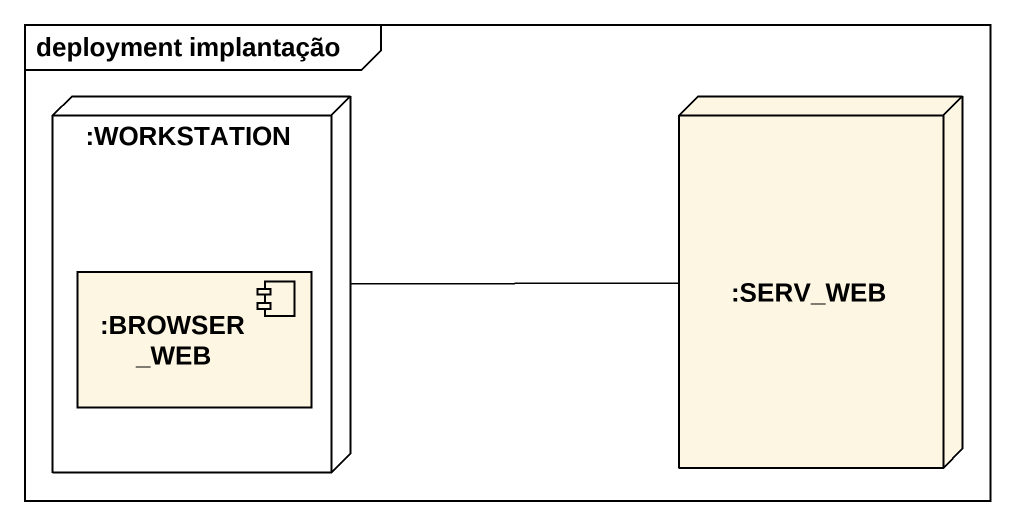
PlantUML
@startuml
mainframe deployment implantação
node ":WORKSTATION" as WORKSTATION {
  component ":BROWSER_WEB" as BROWSER_WEB
}
node ":SERV_WEB" as SERV_WEB
WORKSTATION -right- SERV_WEB
@enduml
